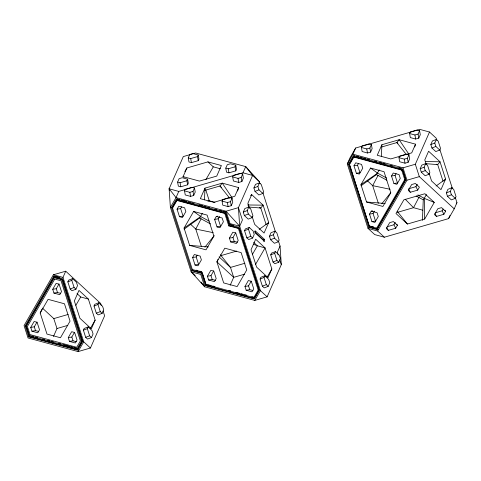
<?xml version="1.0" encoding="UTF-8"?>
<svg xmlns="http://www.w3.org/2000/svg" width="481" height="481" viewBox="0 0 481 481"><rect width="100%" height="100%" fill="white"/><g stroke="black" fill="none" stroke-linecap="round" stroke-linejoin="round"><path stroke-width="0.72" d="M204.497 199.892L204.978 188.137L222.27 183.129L238.63 187.584L237.602 191.029M381.403 156.493L381.884 144.739L399.176 139.73L415.536 144.18L414.712 146.939M422.42 220.412L423.268 199.843L426.437 194.577M40.206 313.023L48.1 299.344L64.466 303.794L70.046 321.14L60.462 337.752L46.982 334.085L40.206 313.023L41.841 309.307M103.066 310.985L104.611 315.801L90.434 348.016L83.724 341.817L62.993 277.393L65.723 271.2L100.625 303.409L101.293 305.477M67.851 281.872L68.603 280.158L72.547 278.625L76.425 282.197L77.525 285.63L75.95 289.201L72.006 290.734L70.148 289.021L67.851 281.872L71.795 280.339L72.547 278.625M53.511 336.411L56.986 328.511L53.8 318.596L42.388 308.068M83.393 330.188L84.151 328.475L88.095 326.942L91.967 330.519L93.073 333.946L91.498 337.524L87.554 339.057L85.696 337.337L83.393 330.188L87.344 328.655L88.095 326.942M94.029 306.03L94.781 304.317L98.731 302.783L102.603 306.355L103.704 309.788L102.134 313.359L98.184 314.893L96.326 313.179L94.029 306.03L97.974 304.497L98.731 302.783M95.154 320.136L91.336 328.812L79.924 318.278L74.345 300.932L78.98 290.404L88.378 299.074L95.154 320.136L90.644 327.952M278.451 241.089L280.044 246.044L281.307 264.628L267.129 296.843L254.774 300.421L204.726 286.808L191.119 271.801L170.388 207.377L169.126 188.792L183.303 156.578L195.659 153L245.707 166.612L259.319 181.62L259.999 183.748M177.621 182.071L179.13 178.637L182.269 177.73L187.596 179.185L188.318 183.231L187.626 184.806L180.79 186.784L178.343 186.123L177.621 182.071L180.062 182.738L186.905 180.754L187.596 179.185M188.251 157.912L189.767 154.479L192.899 153.571L198.232 155.02L198.954 159.073L198.262 160.648L191.42 162.626L188.979 161.965L188.251 157.912L190.698 158.574L197.535 156.596L198.232 155.02M186.917 167.965L183.099 176.635L199.459 181.09L216.751 176.082L221.386 165.548L207.912 161.887L186.917 167.965L184.836 171.573M259.319 181.62L252.603 175.427L242.977 172.811L178.752 191.408L176.028 197.607L170.388 207.377M184.518 190.885L185.209 189.31L192.051 187.331L194.492 187.993L195.22 192.045L193.705 195.478L190.572 196.386L185.245 194.937L184.518 190.885L189.851 192.334L192.983 191.426L194.492 187.993M204.978 188.137L200.343 198.671L213.817 202.333L234.818 196.254L238.63 187.584M225.793 168.122L227.303 164.688L230.435 163.78L235.768 165.23L236.49 169.282L235.798 170.857L228.956 172.835L226.515 172.174L225.793 168.122L228.234 168.783L235.077 166.805L235.768 165.23M222.054 201.094L222.745 199.519L229.587 197.541L232.028 198.202L232.756 202.254L231.247 205.688L228.108 206.596L222.781 205.146L222.054 201.094L227.387 202.543L230.519 201.635L232.028 198.202M232.69 176.936L233.381 175.361L240.223 173.382L242.665 174.044L243.386 178.096L241.877 181.529L238.744 182.437L233.411 180.982L232.69 176.936L238.017 178.385L241.155 177.477L242.665 174.044M242.977 172.811L245.707 166.612L252.603 175.427L238.426 207.642L239.688 226.226L260.413 290.65L267.129 296.843M217.989 259.379L216.901 261.856L223.677 282.918L237.151 286.58L246.735 269.967L241.155 252.627L224.795 248.172L216.901 261.856L233.682 277.339L244.486 274.212M243.278 212.121L244.853 208.544L248.797 207.01L250.655 208.73L252.958 215.873L252.2 217.592L248.256 219.126L244.384 215.548L243.278 212.121L247.228 210.588L248.797 207.01M253.914 187.957L255.483 184.385L259.433 182.852L261.291 184.566L263.588 191.715L262.836 193.428L258.892 194.961L255.014 191.39L253.914 187.957L257.858 186.424L259.433 182.852M252.176 216.642L254.665 224.362L264.063 233.038L268.693 222.505L263.113 205.159L251.701 194.631L247.883 203.301L249.465 208.219M239.688 226.226L226.076 211.219L230.062 223.605L239.688 226.226L242.412 220.027L238.426 207.642L226.076 211.219L176.028 197.607L169.126 188.792L178.752 191.408M244.54 230.706L245.292 228.986L249.242 227.453L253.114 231.03L254.215 234.457L252.645 238.035L248.701 239.568L246.837 237.848L244.54 230.706L248.485 229.172L249.242 227.453M230.207 285.239L233.682 277.339L230.489 267.43L220.322 254.683M269.462 236.279L271.031 232.702L274.976 231.169L276.84 232.888L279.136 240.031L278.385 241.751L274.435 243.284L270.562 239.706L269.462 236.279L273.406 234.746L274.976 231.169M260.089 279.022L260.84 277.309L264.784 275.775L268.663 279.347L269.763 282.774L268.188 286.351L264.243 287.885L262.385 286.171L260.089 279.022L264.033 277.489L264.784 275.775M270.719 254.864L271.476 253.144L275.421 251.611L279.293 255.189L280.399 258.616L278.824 262.193L274.879 263.726L273.022 262.007L270.719 254.864L274.663 253.331L275.421 251.611M280.044 246.044L277.321 252.242L278.204 254.996M271.843 268.969L268.025 277.639L256.613 267.111L251.034 249.765L255.67 239.231L265.067 247.907L271.843 268.969L267.334 276.785L265.909 276.395M455.357 197.691L456.95 202.645L454.226 208.844L448.587 218.614L384.361 237.211L374.735 234.596L368.019 228.403L347.294 163.979L350.018 157.78L355.657 148.01L419.883 129.413L429.509 132.028L436.219 138.221L436.904 140.344M347.294 163.979L352.934 154.203L355.657 148.01M361.423 147.487L362.115 145.911L368.957 143.933L371.398 144.595L372.126 148.647L370.61 152.08L367.478 152.988L362.145 151.539L361.423 147.487L366.756 148.936L369.889 148.028L371.398 144.595M381.884 144.739L377.248 155.273L390.722 158.934L411.718 152.856L415.536 144.18M398.959 157.696L399.651 156.121L406.493 154.142L408.934 154.804L409.662 158.856L408.147 162.289L405.014 163.197L399.687 161.748L398.959 157.696L404.293 159.145L407.425 158.237L408.934 154.804M409.596 133.538L410.287 131.962L417.129 129.984L419.57 130.646L420.292 134.698L418.783 138.125L415.65 139.033L410.317 137.584L409.596 133.538L414.923 134.987L418.061 134.079L419.57 130.646M454.226 208.844L419.318 176.629L415.331 164.243L429.509 132.028M420.184 168.723L421.759 165.145L425.703 163.612L427.561 165.326L429.864 172.475L429.106 174.194L425.162 175.727L421.29 172.15L420.184 168.723L424.128 167.19L425.703 163.612M430.82 144.559L432.389 140.987L436.339 139.454L438.197 141.167L440.494 148.316L439.742 150.03L435.792 151.563L431.92 147.992L430.82 144.559L434.764 143.025L436.339 139.454M446.362 192.881L447.937 189.304L451.881 187.77L453.739 189.484L456.042 196.633L455.285 198.352L451.34 199.886L447.468 196.308L446.362 192.881L450.312 191.348L451.881 187.77M448.587 218.614L449.945 215.518M184.115 229.19L199.561 217.995L202.399 213.372M201.124 218.837L195.773 229.058L201.419 246.609M361.021 185.792L376.467 174.597L379.305 169.973M378.03 175.439L372.673 185.654L378.325 203.21M419.21 196.831L413.522 207.69L397.42 212.349M65.723 271.2L53.373 274.777L24.05 325.589L28.036 337.975L78.084 351.587L90.434 348.016M53.83 276.208L62.344 278.523L82.612 341.516L77.627 350.156L28.686 336.85L25.162 325.89L53.83 276.208L54.72 276.064L26.052 325.745L29.575 336.7L78.511 350.012M54.293 277.639L26.275 326.19L29.341 335.72L77.164 348.731L78.054 348.581L82.389 341.065L62.584 279.503L55.183 277.489L54.293 277.639L61.694 279.653L62.584 279.503M30.73 327.405L34.145 321.488L37.091 322.288L39.508 329.792L37.783 332.78L31.95 331.193L30.73 327.405L34.289 326.821L37.025 322.084M52.724 289.297L56.139 283.375L59.079 284.181L61.496 291.684L59.77 294.673L53.938 293.085L52.724 289.297L56.283 288.714L59.013 283.976M75.884 305.285L80.676 296.981L88.378 299.074M68.266 337.614L71.681 331.698L74.627 332.497L77.044 340.001L75.319 342.989L69.486 341.402L68.266 337.614L71.825 337.031L74.561 332.293M77.164 348.731L81.499 341.215L61.694 279.653M78.084 351.587L83.724 341.817M254.485 298.647L206.271 285.534L202.285 273.142L201.395 273.286L191.769 270.671L171.501 207.678L176.485 199.038L179.533 199.477M202.285 273.142L192.659 270.526L172.39 207.533L177.375 198.887M172.613 207.978L176.948 200.463L177.838 200.318L225.661 213.33L229.647 225.715L239.273 228.337L259.079 289.899L254.744 297.414L253.854 297.559L206.03 284.548L202.044 272.162L192.418 269.54M177.068 209.193L178.794 206.205L184.626 207.792L185.84 211.58L182.425 217.496L179.485 216.697L177.068 209.193L180.628 208.61L181.662 206.818M205.91 179.617L213.281 166.841L220.376 168.771M184.067 228.054L193.651 211.442L207.125 215.109L213.901 236.171L206.012 249.849L189.646 245.4L184.067 228.054L200.727 216.57L209.169 221.122M192.616 257.509L194.342 254.521L200.168 256.108L201.389 259.896L197.974 265.819L195.033 265.013L192.616 257.509L196.176 256.926L197.21 255.134M216.33 216.414L222.162 218.001L223.376 221.789L219.961 227.705L217.021 226.906L214.604 219.402L216.33 216.414L217.755 216.179M217.021 226.906L220.581 226.323L218.164 218.819L219.546 216.426M207.425 276.232L210.84 270.316L213.78 271.116L216.197 278.619L214.472 281.607L208.64 280.02L207.425 276.232L210.979 275.649L213.714 270.917M229.413 238.125L232.828 232.209L235.774 233.008L238.185 240.512L236.46 243.5L230.633 241.913L229.413 238.125L232.972 237.542L235.702 232.804M252.573 254.118L257.371 245.809L265.067 247.907L255.423 264.616M244.961 286.442L248.376 280.525L251.316 281.325L253.734 288.828L252.008 291.817L246.176 290.235L244.961 286.442L248.521 285.858L251.25 281.126M253.854 297.559L258.195 290.043L238.384 228.481L228.758 225.866L224.771 213.474L176.948 200.463M254.774 300.421L260.413 290.65M348.406 164.28L353.391 155.634L402.326 168.945L405.856 179.906L377.188 229.587L368.674 227.272L348.406 164.28L349.296 164.135L354.281 155.489M353.854 157.065L349.513 164.58L369.324 226.142L376.725 228.156L377.615 228.012L405.633 179.455L402.567 169.931L354.744 156.92L353.854 157.065L401.677 170.076L402.567 169.931M353.974 165.795L355.7 162.806L361.532 164.394L362.746 168.182L359.331 174.098L356.391 173.298L353.974 165.795L357.533 165.211L358.567 163.42M360.972 184.656L370.556 168.043L384.03 171.711L390.806 192.773L382.912 206.451L366.552 202.002L360.972 184.656L377.633 173.166L386.724 178.072M371.248 211.123L377.074 212.71L378.294 216.498L374.879 222.414L371.933 221.615L369.522 214.111L371.248 211.123L372.667 210.888M391.51 176.004L393.236 173.016L399.068 174.603L400.282 178.391L396.867 184.307L393.927 183.508L391.51 176.004L395.069 175.421L396.103 173.629M371.933 221.615L375.493 221.032L373.082 213.528L374.458 211.135M376.725 228.156L404.743 179.605L401.677 170.076M368.019 228.403L377.645 231.018L406.968 180.207L419.318 176.629M387.205 226.713L393.939 224.765L395.292 222.42M409.193 188.606L415.927 186.658L417.28 184.313M397.408 225.294L393.38 221.579L389.676 222.649L386.291 228.517L388.305 230.375L395.719 228.228L397.408 225.294L396.813 224.14M417.706 190.121L419.396 187.187L415.368 183.471L411.664 184.542L408.285 190.404L410.293 192.262L417.706 190.121L415.927 186.658M424.687 219.023L434.271 202.411L424.873 193.741L403.878 199.819L395.983 213.498L407.395 224.032L424.687 219.023L424.428 198.412L417.935 194.907M435.371 212.764L442.111 210.816L443.121 209.055M445.58 211.345L441.552 207.63L437.842 208.7L434.463 214.562L436.477 216.42L443.885 214.279L445.58 211.345L444.985 210.191M456.247 203.866L456.95 202.645M204.882 247.21L214.237 235.588M381.788 203.812L390.674 192.773M267.761 223.653L268.693 222.505L259.187 229.395M444.666 180.255L445.598 179.106L440.019 161.76L428.607 151.232L424.789 159.902L426.37 164.821M250.637 195.659L251.701 194.631M436.093 185.997L445.598 179.106L440.963 189.64L431.565 180.964L429.082 173.244M255.014 191.39L258.964 189.857L262.836 193.428M244.384 215.548L248.328 214.015L252.2 217.592M431.92 147.992L435.87 146.458L439.742 150.03M70.148 289.021L74.092 287.488L75.95 289.201M246.837 237.848L250.787 236.315L252.645 238.035M421.29 172.15L425.234 170.617L429.106 174.194M254.491 231.644L263.366 239.839L264.49 239.4L264.634 241.546L255.237 232.87L255.092 230.724L264.49 239.4M270.562 239.706L274.507 238.173L278.385 241.751M96.326 313.179L100.276 311.646L102.134 313.359M273.022 262.007L276.966 260.474L278.824 262.193M447.468 196.308L451.412 194.775L455.285 198.352M85.696 337.337L89.64 335.804L91.498 337.524M262.385 286.171L266.33 284.638L268.188 286.351M204.81 190.374L219.943 185.991L222.27 183.129L232.064 197.721M381.716 146.976L396.849 142.592L399.176 139.73L408.97 154.317M207.864 201.202L209.277 200.793L214.971 202.345M352.934 154.203L402.982 167.821L415.331 164.243M220.514 255.748L236.616 251.088M53.8 318.596L68.212 314.424M244.901 263.257L230.489 267.43L219.077 256.896M56.986 328.511L67.797 325.378M356.391 173.298L359.95 172.715L357.533 165.211M171.501 207.678L172.39 207.533M404.743 179.605L405.633 179.455M179.485 216.697L183.045 216.113L180.628 208.61M393.927 183.508L397.486 182.924L395.069 175.421M224.771 213.474L225.661 213.33M214.604 219.402L218.164 218.819M176.485 199.038L225.427 212.343L229.413 224.735L230.297 224.591M228.758 225.866L229.647 225.715M238.384 228.481L239.273 228.337M369.522 214.111L373.082 213.528M230.633 241.913L234.193 241.33L237.428 242.214M369.324 226.142L370.214 225.998M368.674 227.272L369.564 227.128L378.078 229.443M195.033 265.013L198.587 264.43L196.176 256.926M53.938 293.085L57.498 292.502L60.738 293.38M191.769 270.671L192.659 270.526M208.64 280.02L212.199 279.437L215.44 280.321M201.395 273.286L205.381 285.678L206.271 285.534M25.162 325.89L26.052 325.745M246.176 290.235L249.735 289.646L252.976 290.53M258.195 290.043L259.079 289.899M31.95 331.193L35.51 330.609L38.751 331.487M29.341 335.72L30.231 335.576M28.686 336.85L29.575 336.7M69.486 341.402L73.046 340.819L76.287 341.702M81.499 341.215L82.389 341.065M425.306 161.58L440.019 161.76L437.692 164.622L425.745 163.654M247.667 204.972L263.113 205.159L260.786 208.02L248.839 207.052M366.552 202.002L385.215 203.517M189.646 245.4L208.309 246.915M390.103 189.261L372.673 185.654L367.454 180.838M213.197 232.66L195.773 229.058L190.548 224.236M436.267 164.237L437.692 164.622L443.049 181.277M356.439 156.078L358.598 156.662M360.041 157.059L362.199 157.642M363.636 158.033L365.794 158.622M367.237 159.013L369.396 159.602M374.434 160.973L376.593 161.556M379.467 162.344L381.631 162.927M383.068 163.318L385.227 163.907M390.265 165.278L392.424 165.867M398.899 167.629L401.058 168.212M422.739 210.197L413.522 207.69L405.236 199.212M371.56 226.365L373.581 226.912M259.361 207.636L260.786 208.02L266.143 224.675M180.976 199.868L186.73 201.431M188.173 201.828L190.332 202.411M191.769 202.802L193.927 203.391M198.966 204.762L202.567 205.742M204.004 206.133L206.163 206.716M207.6 207.113L209.758 207.696M214.797 209.067L216.955 209.656M219.835 210.437L221.994 211.027M223.437 211.418L225.595 212.001M230.988 224.777L233.736 225.523M229.413 224.735L239.033 227.351L259.301 290.344L254.317 298.99L205.381 285.678M196.056 270.148L198.118 270.707M199.495 271.08L201.557 271.639M207.642 284.602L211.267 285.588M212.716 285.979L214.893 286.574M228.655 290.32L230.832 290.909M235.906 292.286L239.526 293.272M240.975 293.669L243.152 294.258M244.601 294.655L246.777 295.244M251.846 296.627L254.744 297.414M53.373 274.777L62.993 277.393M55.429 276.256L59.686 277.411M31.68 335.966L33.85 336.562M35.299 336.953L37.476 337.548M42.544 338.925L44.721 339.514M47.619 340.301L49.796 340.897M51.245 341.288L53.415 341.883M58.49 343.26L60.66 343.855M63.564 344.643L69.36 346.218M70.809 346.609L72.98 347.204M74.429 347.595L78.054 348.581M424.428 198.412L434.271 202.411M253.433 244.21L257.371 245.809L253.715 242.436M376.467 174.597L386.856 180.201M416.119 195.989L423.268 199.843M199.561 217.995L210.6 223.954M370.556 168.043L377.633 173.166M193.651 211.442L200.727 216.57M397.883 143.548L396.849 142.592L406.553 154.762M377.645 231.018L384.361 237.211M207.912 161.887L213.281 166.841M221.494 187.428L219.943 185.991L229.647 198.16M182.948 176.286L184.037 177.285M195.25 275.613L191.119 271.801L200.739 274.417L204.726 286.808L201.046 282.106M77.02 293.608L80.676 296.981M397.228 211.279L407.395 224.032M442.111 210.816L443.885 214.279M434.992 213.54L436.477 216.42M408.519 188.805L410.293 192.262M393.939 224.765L395.719 228.228M386.826 227.489L388.305 230.375M439.868 149.549L452.393 188.486M434.764 143.025L435.87 146.458M450.312 191.348L451.412 194.775M424.128 167.19L425.234 170.617M402.982 167.821L406.968 180.207M349.296 164.135L369.564 227.128M262.963 192.947L275.487 231.884M257.858 186.424L258.964 189.857M273.406 234.746L274.507 238.173M279.756 259.812L281.307 264.628M274.663 253.331L276.966 260.474M247.228 210.588L248.328 214.015M248.485 229.172L250.787 236.315M264.033 277.489L266.33 284.638M232.972 237.542L234.193 241.33M248.521 285.858L249.735 289.646M205.706 189.694L209.277 200.793M210.979 275.649L212.199 279.437M169.126 188.792L169.571 190.169M97.974 304.497L100.276 311.646M71.795 280.339L74.092 287.488M87.344 328.655L89.64 335.804M56.283 288.714L57.498 292.502M71.825 337.031L73.046 340.819M34.289 326.821L35.51 330.609M418.061 134.079L418.783 138.125M414.923 134.987L415.65 139.033M407.425 158.237L408.147 162.289M404.293 159.145L405.014 163.197M369.889 148.028L370.61 152.08M366.756 148.936L367.478 152.988M241.155 177.477L241.877 181.529M238.017 178.385L238.744 182.437M235.077 166.805L235.798 170.857M228.234 168.783L228.956 172.835M230.519 201.635L231.247 205.688M227.387 202.543L228.108 206.596M197.535 156.596L198.262 160.648M190.698 158.574L191.42 162.626M192.983 191.426L193.705 195.478M189.851 192.334L190.572 196.386M186.905 180.754L187.626 184.806M180.062 182.738L180.79 186.784M263.366 239.839L263.462 241.27M54.75 279.07L27.387 326.497L29.99 334.59L76.701 347.3L80.387 340.909L61.039 280.778L54.75 279.07"/></g></svg>
